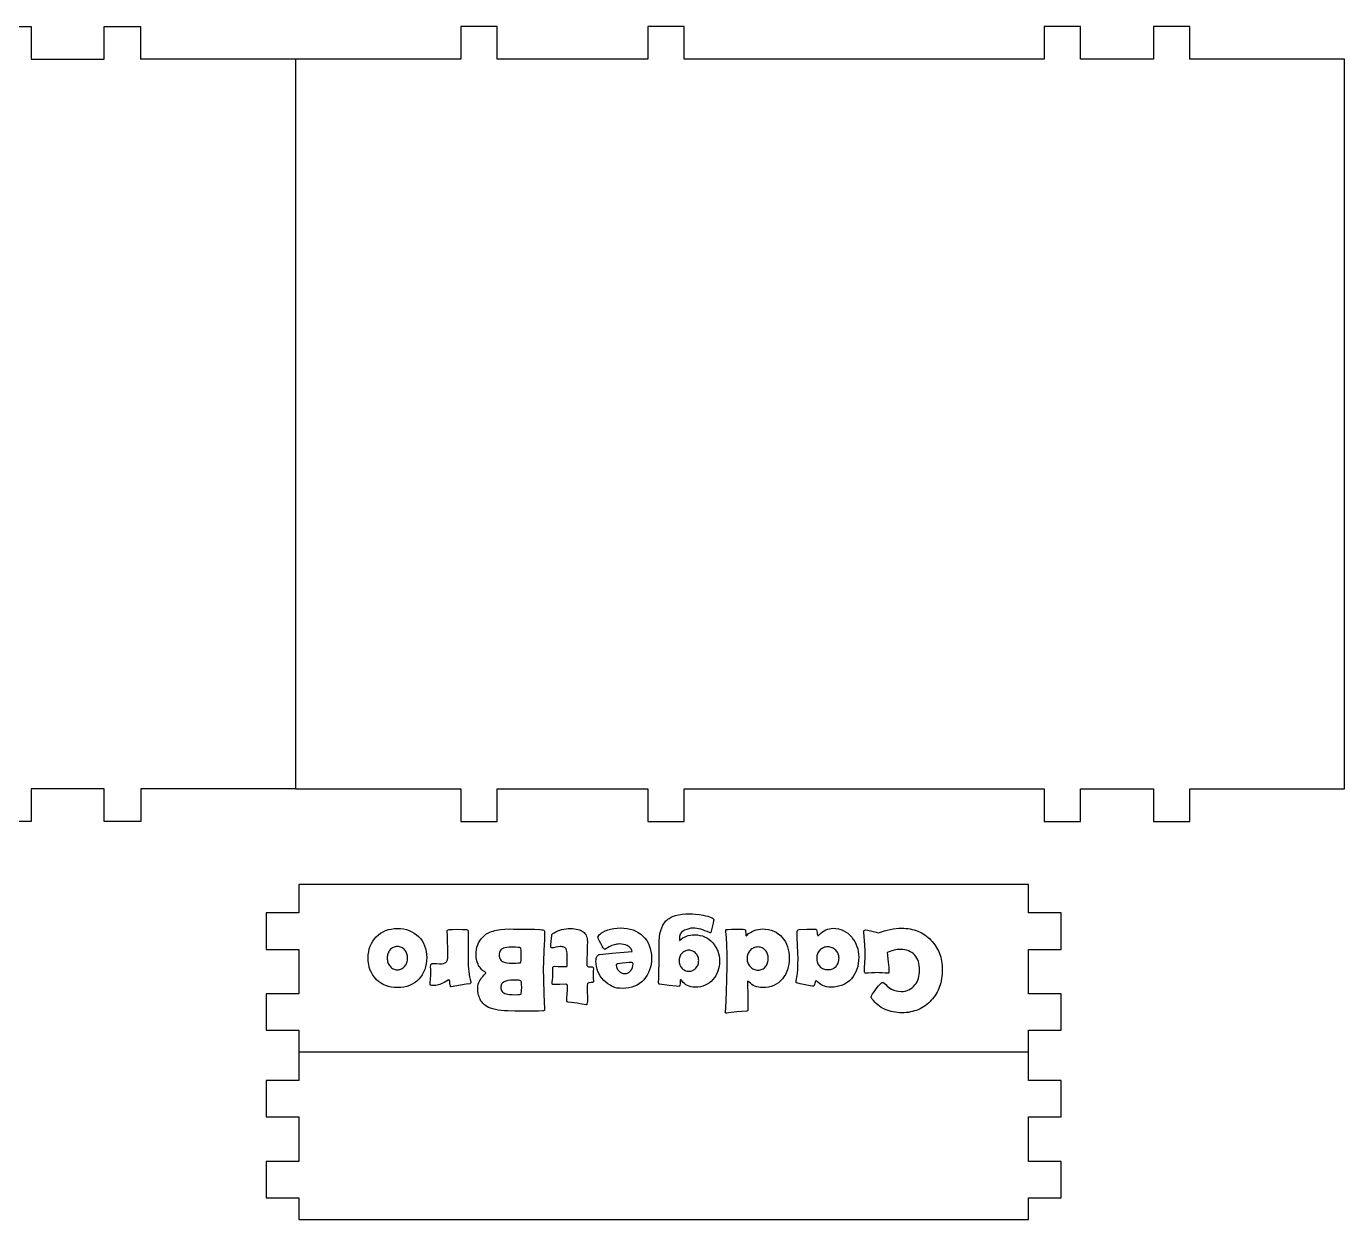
# Model space of a CAD drawing. Extents: x 0 to 268, y 0 to 354.
# Drawn here: x 146.9 to 268, y 244.8 to 354.3 of the extents above; entities that cross this region are included whole.
import ezdxf

# ---------------------------------------------------------------- set-up
doc = ezdxf.new("R2010")
doc.units = 0
doc.layers.get('DEFPOINTS').update_dxf_attribs({"color": 18, "linetype": 'CONTINUOUS'})

msp = doc.modelspace()

# ---------------------------------------------------------------- linework, layer by layer
at = {"layer": 'DEFPOINTS'}
for points in [[(144.04, 354.34), (147.39, 354.34), (147.39, 351.34), (154.09, 351.34), (154.09, 354.34), (157.43, 354.34), (157.43, 351.34)], [(253.78, 351.34), (253.78, 354.34), (250.43, 354.34), (250.43, 351.34), (243.73, 351.34), (243.73, 354.34), (240.39, 354.34), (240.39, 351.34), (207.34, 351.34), (207.34, 354.34), (203.99, 354.34), (203.99, 351.34), (190.16, 351.34), (190.16, 354.34), (186.82, 354.34), (186.82, 351.34), (171.64, 351.34), (171.64, 284.35), (186.82, 284.35), (186.82, 281.35), (190.16, 281.35), (190.16, 284.35), (203.99, 284.35), (203.99, 281.35), (207.34, 281.35), (207.34, 284.35), (240.39, 284.35), (240.39, 281.35), (243.74, 281.35), (243.74, 284.35), (250.43, 284.35), (250.43, 281.35), (253.78, 281.35), (253.78, 284.35), (267.98, 284.35), (267.98, 351.34), (253.75, 351.34)], [(171.64, 351.34), (157.41, 351.34)], [(171.64, 284.35), (157.44, 284.35), (157.44, 281.35), (154.09, 281.35), (154.09, 284.35), (147.39, 284.35), (147.39, 281.35), (144.04, 281.35)], [(238.94, 260.2), (238.94, 262.2), (241.94, 262.2), (241.94, 265.55), (238.94, 265.55), (238.94, 269.62), (241.94, 269.62), (241.94, 272.97), (238.94, 272.97), (238.94, 275.58), (171.95, 275.58), (171.95, 272.97), (168.95, 272.97), (168.95, 269.62), (171.95, 269.62), (171.95, 265.55), (168.95, 265.55), (168.95, 262.2), (171.95, 262.2), (171.95, 260.2)]]:
    msp.add_lwpolyline(points, dxfattribs=at)
for points in [[(205.03, 270.05), (205.04, 270.42), (205.07, 270.76), (205.12, 271.07), (205.19, 271.35), (205.28, 271.61), (205.39, 271.84), (205.45, 271.95), (205.52, 272.05), (205.59, 272.14), (205.67, 272.23), (205.75, 272.31), (205.85, 272.39), (205.95, 272.46), (206.05, 272.52), (206.16, 272.58), (206.28, 272.64), (206.54, 272.73), (206.83, 272.81), (207.15, 272.86), (207.49, 272.89), (207.86, 272.9), (208.1, 272.89), (208.38, 272.87), (208.71, 272.82), (209.07, 272.76), (209.3, 272.71), (209.5, 272.66), (209.67, 272.61), (209.81, 272.56), (209.92, 272.51), (210, 272.45), (210.04, 272.39), (210.05, 272.36), (210.06, 272.33), (210.04, 272.23), (210, 272.02), (209.83, 271.29), (209.81, 271.23), (209.78, 271.18), (209.75, 271.15), (209.71, 271.14), (209.65, 271.16), (209.45, 271.26), (209.25, 271.34), (209.06, 271.41), (208.87, 271.47), (208.68, 271.51), (208.49, 271.54), (208.31, 271.56), (208.14, 271.57), (207.95, 271.56), (207.76, 271.52), (207.57, 271.46), (207.38, 271.38), (207.27, 271.32), (207.18, 271.26), (207.1, 271.19), (207.04, 271.12), (206.99, 271.05), (206.95, 270.97), (206.93, 270.89), (206.92, 270.8), (206.92, 270.45), (207.06, 270.57), (207.21, 270.67), (207.37, 270.76), (207.54, 270.83), (207.72, 270.89), (207.91, 270.93), (208.11, 270.95), (208.31, 270.96), (208.56, 270.95), (208.79, 270.91), (209.01, 270.86), (209.22, 270.78), (209.42, 270.68), (209.61, 270.55), (209.79, 270.41), (209.96, 270.24), (210.1, 270.06), (210.23, 269.87), (210.34, 269.68), (210.42, 269.47), (210.49, 269.25), (210.54, 269.02), (210.57, 268.79), (210.58, 268.54), (210.57, 268.29), (210.54, 268.05), (210.49, 267.83), (210.43, 267.61), (210.35, 267.41), (210.24, 267.21), (210.12, 267.03), (209.98, 266.85), (209.82, 266.69), (209.65, 266.55), (209.46, 266.43), (209.27, 266.33), (209.06, 266.26), (208.84, 266.2), (208.6, 266.17), (208.36, 266.16), (208.16, 266.17), (207.98, 266.19), (207.81, 266.24), (207.65, 266.3), (207.5, 266.38), (207.37, 266.48), (207.24, 266.6), (207.13, 266.73), (207.06, 266.82), (207.03, 266.84), (207.01, 266.85), (206.99, 266.84), (206.98, 266.8), (206.97, 266.74), (206.96, 266.66), (206.96, 266.47), (206.94, 266.34), (206.91, 266.26), (206.89, 266.24), (206.87, 266.23), (206.6, 266.25), (205.95, 266.32), (205.08, 266.42), (205.04, 266.44), (205.02, 266.47), (205, 266.51), (204.99, 266.56), (205, 267.01), (205.02, 267.65), (205.03, 268.29), (205.04, 268.75), (205.04, 269.4)], [(178.33, 268.82), (178.34, 269.12), (178.38, 269.4), (178.43, 269.67), (178.51, 269.92), (178.62, 270.16), (178.75, 270.38), (178.9, 270.59), (179.07, 270.79), (179.26, 270.96), (179.47, 271.12), (179.69, 271.25), (179.93, 271.35), (180.18, 271.44), (180.44, 271.49), (180.72, 271.53), (181.02, 271.54), (181.3, 271.53), (181.58, 271.5), (181.84, 271.44), (182.08, 271.36), (182.32, 271.25), (182.54, 271.12), (182.75, 270.97), (182.94, 270.8), (183.12, 270.61), (183.27, 270.4), (183.4, 270.18), (183.51, 269.95), (183.59, 269.7), (183.65, 269.44), (183.69, 269.17), (183.7, 268.88), (183.69, 268.58), (183.65, 268.3), (183.6, 268.03), (183.52, 267.77), (183.41, 267.53), (183.29, 267.3), (183.14, 267.08), (182.97, 266.88), (182.79, 266.7), (182.58, 266.55), (182.36, 266.42), (182.12, 266.31), (181.87, 266.22), (181.6, 266.16), (181.32, 266.13), (181.02, 266.12), (180.73, 266.13), (180.45, 266.16), (180.18, 266.22), (179.93, 266.3), (179.7, 266.41), (179.47, 266.54), (179.27, 266.69), (179.07, 266.87), (178.9, 267.06), (178.75, 267.27), (178.62, 267.49), (178.52, 267.73), (178.43, 267.98), (178.38, 268.25), (178.34, 268.53)], [(184.06, 268.12), (184.07, 268.17), (184.08, 268.22), (184.1, 268.25), (184.12, 268.28), (184.15, 268.3), (184.19, 268.32), (184.29, 268.33), (184.59, 268.32), (184.88, 268.31), (185.08, 268.31), (185.25, 268.34), (185.38, 268.38), (185.43, 268.41), (185.48, 268.44), (185.51, 268.48), (185.55, 268.53), (185.57, 268.59), (185.6, 268.65), (185.63, 268.81), (185.64, 269), (185.63, 269.7), (185.62, 270.39), (185.6, 270.85), (185.58, 271.3), (185.59, 271.36), (185.62, 271.4), (185.68, 271.43), (185.75, 271.45), (186.08, 271.46), (186.54, 271.47), (186.99, 271.46), (187.34, 271.44), (187.42, 271.42), (187.47, 271.38), (187.51, 271.33), (187.52, 271.26), (187.51, 269.99), (187.51, 268.71), (187.52, 268.12), (187.54, 267.84), (187.56, 267.58), (187.6, 267.33), (187.64, 267.09), (187.68, 266.87), (187.74, 266.66), (187.75, 266.58), (187.74, 266.54), (187.73, 266.51), (187.7, 266.49), (187.67, 266.47), (187.31, 266.43), (186.81, 266.35), (185.95, 266.19), (185.92, 266.2), (185.9, 266.21), (185.87, 266.27), (185.84, 266.38), (185.82, 266.52), (185.81, 266.67), (185.79, 266.78), (185.76, 266.84), (185.74, 266.85), (185.73, 266.86), (185.74, 266.86), (185.73, 266.84), (185.66, 266.79), (185.29, 266.58), (185.04, 266.46), (184.91, 266.41), (184.79, 266.37), (184.67, 266.34), (184.55, 266.32), (184.43, 266.31), (184.31, 266.3), (184.18, 266.31), (184.09, 266.33), (184.05, 266.35), (184.03, 266.37), (184.02, 266.4), (184.01, 266.43), (184.02, 266.62), (184.04, 266.87), (184.08, 267.3), (184.07, 267.71)], [(188.23, 269.14), (188.23, 269.38), (188.26, 269.61), (188.31, 269.83), (188.38, 270.03), (188.46, 270.23), (188.57, 270.42), (188.69, 270.59), (188.84, 270.76), (188.93, 270.85), (189.03, 270.93), (189.13, 271.01), (189.25, 271.08), (189.37, 271.15), (189.51, 271.21), (189.65, 271.27), (189.8, 271.31), (189.95, 271.36), (190.12, 271.4), (190.47, 271.45), (190.86, 271.49), (191.28, 271.5), (191.66, 271.49), (192.04, 271.49), (192.92, 271.49), (193.6, 271.47), (194.09, 271.45), (194.26, 271.43), (194.37, 271.41), (194.44, 271.39), (194.49, 271.36), (194.52, 271.31), (194.53, 271.25), (194.51, 270.53), (194.46, 269.53), (194.41, 268.52), (194.4, 267.8), (194.41, 266.91), (194.46, 265.48), (194.52, 264.18), (194.52, 264.1), (194.51, 264.06), (194.48, 264.02), (194.43, 263.99), (194.36, 263.98), (193.96, 263.96), (193.13, 263.96), (191.78, 263.96), (191.14, 263.97), (190.83, 263.99), (190.53, 264.01), (190.26, 264.05), (190.01, 264.1), (189.78, 264.16), (189.57, 264.23), (189.38, 264.3), (189.21, 264.39), (189.11, 264.46), (189.02, 264.53), (188.93, 264.61), (188.85, 264.69), (188.78, 264.78), (188.71, 264.87), (188.65, 264.97), (188.6, 265.07), (188.55, 265.18), (188.51, 265.3), (188.47, 265.42), (188.44, 265.54), (188.4, 265.81), (188.39, 266.1), (188.4, 266.26), (188.44, 266.42), (188.5, 266.59), (188.58, 266.76), (188.66, 266.89), (188.74, 267.01), (188.84, 267.14), (188.94, 267.26), (189.09, 267.42), (189.14, 267.47), (189.13, 267.49), (189.1, 267.51), (189, 267.58), (188.91, 267.64), (188.82, 267.7), (188.74, 267.78), (188.67, 267.86), (188.6, 267.95), (188.53, 268.04), (188.47, 268.15), (188.42, 268.26), (188.33, 268.47), (188.27, 268.69), (188.24, 268.91)], [(195.1, 269.88), (195.11, 270.08), (195.14, 270.36), (195.17, 270.64), (195.18, 270.84), (195.19, 270.96), (195.2, 271), (195.21, 271.03), (195.27, 271.08), (195.39, 271.15), (195.56, 271.24), (195.74, 271.32), (195.92, 271.38), (196.11, 271.44), (196.3, 271.48), (196.5, 271.51), (196.7, 271.53), (196.91, 271.53), (197.1, 271.53), (197.27, 271.51), (197.43, 271.49), (197.58, 271.46), (197.72, 271.42), (197.85, 271.37), (197.96, 271.31), (198.06, 271.24), (198.15, 271.16), (198.23, 271.07), (198.3, 270.98), (198.35, 270.87), (198.39, 270.76), (198.42, 270.63), (198.44, 270.5), (198.45, 270.36), (198.44, 269.92), (198.42, 269.3), (198.4, 268.69), (198.39, 268.25), (198.4, 268.19), (198.41, 268.14), (198.43, 268.1), (198.46, 268.07), (198.5, 268.05), (198.54, 268.03), (198.6, 268.02), (198.66, 268.01), (198.73, 268.01), (198.8, 268.02), (198.89, 268.01), (198.95, 267.98), (198.97, 267.96), (198.99, 267.94), (199, 267.87), (198.99, 267.61), (198.98, 267.35), (198.99, 267.01), (199, 266.67), (199, 266.65), (198.98, 266.63), (198.96, 266.61), (198.92, 266.59), (198.81, 266.57), (198.66, 266.56), (198.58, 266.55), (198.52, 266.53), (198.47, 266.5), (198.46, 266.45), (198.44, 266.33), (198.43, 266.19), (198.43, 265.81), (198.46, 265.16), (198.45, 264.89), (198.43, 264.7), (198.41, 264.63), (198.39, 264.58), (198.37, 264.55), (198.34, 264.54), (198.16, 264.56), (197.93, 264.61), (197.67, 264.66), (197.51, 264.69), (196.69, 264.79), (196.63, 264.8), (196.59, 264.81), (196.57, 264.84), (196.56, 264.88), (196.57, 265.14), (196.59, 265.52), (196.62, 265.9), (196.63, 266.17), (196.62, 266.28), (196.59, 266.36), (196.57, 266.39), (196.54, 266.41), (196.51, 266.43), (196.47, 266.43), (195.91, 266.41), (195.34, 266.4), (195.29, 266.4), (195.25, 266.42), (195.23, 266.44), (195.22, 266.48), (195.23, 266.63), (195.25, 266.84), (195.27, 267.06), (195.28, 267.21), (195.27, 267.58), (195.27, 267.95), (195.28, 268), (195.31, 268.04), (195.35, 268.06), (195.42, 268.07), (195.78, 268.06), (196.13, 268.05), (196.53, 268.05), (196.55, 268.05), (196.57, 268.06), (196.59, 268.11), (196.61, 268.18), (196.61, 268.28), (196.61, 268.66), (196.61, 269.04), (196.6, 269.24), (196.58, 269.42), (196.55, 269.55), (196.51, 269.66), (196.47, 269.71), (196.42, 269.76), (196.36, 269.79), (196.29, 269.83), (196.22, 269.85), (196.13, 269.87), (196.04, 269.88), (195.94, 269.88), (195.78, 269.87), (195.56, 269.82), (195.35, 269.78), (195.21, 269.76), (195.16, 269.77), (195.13, 269.79), (195.11, 269.83)], [(199.24, 268.55), (199.25, 268.68), (199.26, 268.79), (199.29, 268.89), (199.33, 268.97), (199.38, 269.04), (199.44, 269.09), (199.51, 269.14), (199.59, 269.16), (200.69, 269.28), (201.47, 269.35), (202.56, 269.44), (202.54, 269.53), (202.5, 269.61), (202.46, 269.68), (202.41, 269.75), (202.35, 269.81), (202.28, 269.87), (202.2, 269.92), (202.11, 269.97), (201.95, 270.03), (201.78, 270.08), (201.6, 270.11), (201.41, 270.12), (201.29, 270.11), (201.17, 270.1), (201.05, 270.08), (200.93, 270.05), (200.81, 270.02), (200.69, 269.97), (200.45, 269.86), (200.05, 269.61), (199.98, 269.66), (199.9, 269.77), (199.8, 269.93), (199.68, 270.15), (199.56, 270.37), (199.48, 270.55), (199.43, 270.68), (199.41, 270.77), (199.43, 270.82), (199.49, 270.89), (199.58, 270.98), (199.67, 271.06), (199.76, 271.13), (199.86, 271.2), (200.08, 271.32), (200.32, 271.42), (200.58, 271.49), (200.87, 271.55), (201.18, 271.58), (201.51, 271.59), (201.81, 271.58), (202.11, 271.54), (202.39, 271.49), (202.65, 271.41), (202.9, 271.3), (203.13, 271.17), (203.35, 271.02), (203.55, 270.85), (203.73, 270.66), (203.9, 270.44), (204.03, 270.22), (204.14, 269.98), (204.23, 269.72), (204.29, 269.44), (204.33, 269.15), (204.34, 268.85), (204.33, 268.55), (204.3, 268.26), (204.24, 267.99), (204.17, 267.74), (204.07, 267.49), (203.94, 267.26), (203.8, 267.05), (203.63, 266.84), (203.44, 266.65), (203.24, 266.49), (203.01, 266.35), (202.78, 266.24), (202.53, 266.15), (202.26, 266.09), (201.98, 266.05), (201.69, 266.04), (201.44, 266.05), (201.2, 266.08), (200.97, 266.14), (200.74, 266.22), (200.53, 266.33), (200.33, 266.45), (200.14, 266.61), (199.95, 266.78), (199.79, 266.97), (199.64, 267.17), (199.52, 267.38), (199.42, 267.59), (199.34, 267.82), (199.29, 268.05), (199.25, 268.3)], [(211.11, 263.89), (211.11, 263.87), (211.12, 263.92), (211.15, 264.24), (211.2, 264.92), (211.24, 265.75), (211.27, 266.87), (211.29, 268.12), (211.28, 269.14), (211.25, 270), (211.22, 270.71), (211.19, 271), (211.16, 271.25), (211.15, 271.38), (211.16, 271.4), (211.17, 271.42), (211.2, 271.44), (211.23, 271.45), (211.39, 271.46), (211.68, 271.47), (212.64, 271.47), (212.77, 271.47), (212.87, 271.44), (212.93, 271.41), (212.96, 271.39), (212.97, 271.36), (212.99, 270.96), (213, 270.91), (213.03, 270.87), (213.11, 270.94), (213.26, 271.07), (213.42, 271.18), (213.58, 271.28), (213.76, 271.36), (213.94, 271.42), (214.14, 271.46), (214.34, 271.49), (214.55, 271.5), (214.82, 271.49), (215.08, 271.45), (215.33, 271.39), (215.56, 271.3), (215.78, 271.19), (215.98, 271.06), (216.17, 270.9), (216.34, 270.71), (216.5, 270.52), (216.63, 270.31), (216.74, 270.1), (216.83, 269.87), (216.9, 269.62), (216.95, 269.37), (216.98, 269.1), (216.99, 268.82), (216.98, 268.54), (216.95, 268.27), (216.9, 268.01), (216.83, 267.76), (216.74, 267.53), (216.63, 267.31), (216.5, 267.11), (216.36, 266.91), (216.18, 266.73), (215.99, 266.56), (215.79, 266.43), (215.57, 266.32), (215.34, 266.23), (215.09, 266.17), (214.83, 266.13), (214.55, 266.12), (214.35, 266.12), (214.17, 266.15), (214, 266.19), (213.83, 266.24), (213.68, 266.32), (213.54, 266.4), (213.42, 266.51), (213.3, 266.63), (213.24, 266.69), (213.19, 266.71), (213.17, 266.7), (213.16, 266.68), (213.15, 266.63), (213.15, 266.57), (213.17, 265.35), (213.19, 264.13), (213.18, 264.06), (213.17, 264.01), (213.14, 263.98), (213.1, 263.96), (212.17, 263.89), (211.4, 263.79), (211.24, 263.77), (211.21, 263.76), (211.23, 263.76), (211.18, 263.77), (211.14, 263.79), (211.12, 263.84)], [(217.8, 268.78), (217.79, 269.29), (217.75, 270), (217.72, 270.7), (217.71, 271.21), (217.72, 271.3), (217.73, 271.34), (217.75, 271.37), (217.78, 271.4), (217.81, 271.42), (217.89, 271.44), (218.6, 271.47), (219.4, 271.48), (219.42, 271.48), (219.45, 271.46), (219.48, 271.41), (219.51, 271.31), (219.54, 271.18), (219.55, 271.04), (219.57, 270.95), (219.6, 270.89), (219.62, 270.87), (219.67, 270.9), (219.73, 270.96), (219.88, 271.1), (220.03, 271.22), (220.19, 271.32), (220.35, 271.41), (220.51, 271.47), (220.67, 271.52), (220.84, 271.55), (221.01, 271.56), (221.26, 271.55), (221.5, 271.51), (221.73, 271.44), (221.95, 271.35), (222.16, 271.24), (222.36, 271.1), (222.55, 270.93), (222.72, 270.74), (222.87, 270.54), (223, 270.34), (223.11, 270.12), (223.2, 269.9), (223.27, 269.67), (223.33, 269.42), (223.36, 269.17), (223.37, 268.91), (223.35, 268.61), (223.32, 268.33), (223.27, 268.06), (223.2, 267.8), (223.11, 267.56), (222.99, 267.34), (222.86, 267.13), (222.7, 266.93), (222.52, 266.75), (222.32, 266.59), (222.11, 266.46), (221.88, 266.35), (221.64, 266.27), (221.38, 266.21), (221.1, 266.17), (220.81, 266.16), (220.61, 266.17), (220.41, 266.19), (220.23, 266.24), (220.06, 266.3), (219.9, 266.39), (219.75, 266.49), (219.62, 266.61), (219.49, 266.74), (219.47, 266.76), (219.45, 266.77), (219.43, 266.75), (219.4, 266.7), (219.37, 266.62), (219.34, 266.51), (219.31, 266.4), (219.28, 266.32), (219.24, 266.27), (219.22, 266.26), (219.2, 266.25), (219.08, 266.26), (218.91, 266.28), (218.45, 266.37), (218, 266.46), (217.69, 266.55), (217.66, 266.56), (217.63, 266.58), (217.62, 266.61), (217.61, 266.63), (217.63, 266.74), (217.71, 267.23), (217.76, 267.73), (217.79, 268.25)], [(223.85, 271.27), (223.85, 271.33), (223.88, 271.37), (223.93, 271.4), (224, 271.41), (224.19, 271.38), (224.58, 271.29), (224.97, 271.19), (225.17, 271.13), (225.45, 271.23), (225.72, 271.32), (225.99, 271.4), (226.26, 271.46), (226.53, 271.51), (226.79, 271.54), (227.05, 271.56), (227.3, 271.57), (227.51, 271.56), (227.7, 271.55), (227.9, 271.53), (228.09, 271.5), (228.27, 271.46), (228.45, 271.41), (228.63, 271.36), (228.8, 271.29), (228.96, 271.22), (229.13, 271.14), (229.28, 271.05), (229.43, 270.95), (229.58, 270.85), (229.73, 270.73), (229.86, 270.61), (230, 270.47), (230.12, 270.34), (230.24, 270.2), (230.35, 270.05), (230.45, 269.9), (230.55, 269.74), (230.63, 269.58), (230.71, 269.42), (230.78, 269.25), (230.84, 269.08), (230.89, 268.9), (230.94, 268.72), (230.97, 268.54), (231, 268.35), (231.02, 268.15), (231.04, 267.95), (231.04, 267.75), (231.04, 267.54), (231.02, 267.34), (231, 267.14), (230.98, 266.94), (230.94, 266.75), (230.9, 266.56), (230.85, 266.38), (230.79, 266.21), (230.72, 266.03), (230.65, 265.87), (230.56, 265.7), (230.47, 265.54), (230.37, 265.39), (230.27, 265.24), (230.15, 265.09), (230.03, 264.95), (229.9, 264.81), (229.76, 264.68), (229.62, 264.56), (229.47, 264.45), (229.32, 264.35), (229.16, 264.25), (229, 264.17), (228.83, 264.09), (228.66, 264.02), (228.48, 263.97), (228.3, 263.92), (228.12, 263.88), (227.93, 263.84), (227.73, 263.82), (227.53, 263.81), (227.32, 263.8), (227.12, 263.81), (226.93, 263.82), (226.73, 263.85), (226.54, 263.88), (226.35, 263.92), (226.17, 263.98), (225.98, 264.04), (225.8, 264.11), (225.62, 264.2), (225.44, 264.3), (225.27, 264.41), (225.12, 264.52), (224.97, 264.65), (224.83, 264.78), (224.71, 264.92), (224.59, 265.07), (224.53, 265.18), (224.51, 265.22), (224.5, 265.25), (224.51, 265.3), (224.53, 265.36), (224.62, 265.53), (224.77, 265.74), (224.98, 266.01), (225.19, 266.27), (225.37, 266.46), (225.5, 266.57), (225.55, 266.6), (225.59, 266.6), (225.62, 266.59), (225.67, 266.55), (225.84, 266.39), (225.97, 266.26), (226.1, 266.16), (226.23, 266.06), (226.37, 265.98), (226.58, 265.89), (226.79, 265.82), (227.02, 265.78), (227.26, 265.76), (227.45, 265.77), (227.64, 265.8), (227.81, 265.85), (227.98, 265.91), (228.13, 266), (228.27, 266.1), (228.4, 266.22), (228.53, 266.36), (228.63, 266.5), (228.72, 266.65), (228.79, 266.81), (228.85, 266.98), (228.9, 267.15), (228.93, 267.33), (228.95, 267.53), (228.96, 267.73), (228.95, 267.94), (228.93, 268.14), (228.9, 268.32), (228.85, 268.5), (228.79, 268.67), (228.71, 268.82), (228.62, 268.97), (228.51, 269.1), (228.39, 269.22), (228.25, 269.33), (228.1, 269.41), (227.95, 269.49), (227.77, 269.54), (227.59, 269.59), (227.39, 269.61), (227.19, 269.62), (227.05, 269.61), (226.91, 269.6), (226.76, 269.58), (226.61, 269.55), (226.3, 269.47), (225.97, 269.35), (226.07, 268.45), (226.12, 267.95), (226.14, 267.56), (226.14, 267.52), (226.12, 267.48), (226.1, 267.45), (226.07, 267.44), (225.99, 267.43), (225.79, 267.44), (225.52, 267.46), (225.25, 267.48), (225.05, 267.49), (224.84, 267.48), (224.54, 267.46), (224.24, 267.45), (224.03, 267.44), (223.97, 267.45), (223.93, 267.48), (223.91, 267.54), (223.9, 267.61), (223.9, 267.93), (223.93, 268.39), (223.95, 268.84), (223.96, 269.16), (223.95, 269.54), (223.93, 270.01), (223.85, 271.21)], [(180.07, 268.82), (180.08, 268.72), (180.09, 268.62), (180.11, 268.52), (180.14, 268.43), (180.17, 268.33), (180.22, 268.25), (180.27, 268.16), (180.33, 268.08), (180.4, 268), (180.47, 267.94), (180.55, 267.88), (180.63, 267.84), (180.72, 267.8), (180.81, 267.78), (180.91, 267.76), (181.01, 267.76), (181.11, 267.76), (181.21, 267.78), (181.3, 267.8), (181.39, 267.84), (181.47, 267.89), (181.55, 267.94), (181.63, 268.01), (181.7, 268.09), (181.76, 268.17), (181.81, 268.25), (181.85, 268.34), (181.89, 268.42), (181.92, 268.52), (181.94, 268.62), (181.95, 268.72), (181.95, 268.82), (181.95, 268.93), (181.94, 269.03), (181.92, 269.13), (181.89, 269.22), (181.85, 269.31), (181.81, 269.4), (181.76, 269.48), (181.7, 269.56), (181.63, 269.64), (181.55, 269.7), (181.47, 269.76), (181.39, 269.81), (181.3, 269.84), (181.21, 269.87), (181.11, 269.88), (181.01, 269.89), (180.91, 269.88), (180.81, 269.87), (180.72, 269.84), (180.63, 269.81), (180.55, 269.76), (180.47, 269.7), (180.39, 269.64), (180.32, 269.56), (180.26, 269.48), (180.21, 269.4), (180.17, 269.31), (180.13, 269.22), (180.11, 269.13), (180.09, 269.03), (180.08, 268.93)], [(190.35, 269.12), (190.36, 269), (190.38, 268.9), (190.41, 268.8), (190.45, 268.72), (190.51, 268.64), (190.58, 268.57), (190.66, 268.52), (190.75, 268.47), (190.9, 268.42), (191.08, 268.39), (191.31, 268.37), (191.58, 268.36), (191.88, 268.37), (192.11, 268.38), (192.25, 268.39), (192.3, 268.4), (192.32, 268.41), (192.34, 268.44), (192.35, 268.47), (192.37, 268.6), (192.38, 268.8), (192.38, 269.07), (192.38, 269.34), (192.36, 269.55), (192.34, 269.69), (192.33, 269.73), (192.31, 269.76), (192.28, 269.77), (192.24, 269.79), (192.09, 269.81), (191.86, 269.82), (191.55, 269.83), (191.28, 269.82), (191.06, 269.8), (190.88, 269.77), (190.74, 269.73), (190.65, 269.69), (190.57, 269.64), (190.5, 269.58), (190.45, 269.5), (190.41, 269.42), (190.38, 269.33), (190.36, 269.23)], [(206.87, 268.58), (206.87, 268.49), (206.88, 268.39), (206.9, 268.31), (206.93, 268.22), (206.97, 268.14), (207.01, 268.06), (207.07, 267.98), (207.13, 267.91), (207.19, 267.84), (207.26, 267.79), (207.34, 267.74), (207.42, 267.7), (207.5, 267.67), (207.59, 267.64), (207.68, 267.63), (207.77, 267.63), (207.87, 267.63), (207.96, 267.64), (208.04, 267.67), (208.13, 267.7), (208.21, 267.74), (208.28, 267.79), (208.35, 267.85), (208.42, 267.91), (208.48, 267.99), (208.53, 268.07), (208.58, 268.15), (208.61, 268.23), (208.64, 268.32), (208.66, 268.4), (208.67, 268.5), (208.68, 268.59), (208.67, 268.69), (208.66, 268.78), (208.64, 268.87), (208.61, 268.95), (208.57, 269.04), (208.53, 269.11), (208.47, 269.19), (208.41, 269.26), (208.35, 269.33), (208.27, 269.39), (208.2, 269.43), (208.12, 269.47), (208.04, 269.5), (207.95, 269.53), (207.86, 269.54), (207.77, 269.54), (207.68, 269.54), (207.59, 269.53), (207.5, 269.5), (207.42, 269.47), (207.34, 269.43), (207.26, 269.38), (207.19, 269.32), (207.13, 269.26), (207.07, 269.18), (207.01, 269.11), (206.97, 269.03), (206.93, 268.94), (206.9, 268.86), (206.88, 268.77), (206.87, 268.68)], [(213.11, 268.78), (213.12, 268.67), (213.13, 268.57), (213.15, 268.48), (213.19, 268.38), (213.23, 268.29), (213.28, 268.21), (213.34, 268.12), (213.41, 268.04), (213.48, 267.97), (213.56, 267.9), (213.64, 267.85), (213.73, 267.81), (213.82, 267.77), (213.91, 267.75), (214.01, 267.73), (214.11, 267.73), (214.22, 267.73), (214.32, 267.75), (214.41, 267.77), (214.5, 267.81), (214.59, 267.85), (214.67, 267.9), (214.74, 267.97), (214.81, 268.04), (214.87, 268.12), (214.92, 268.21), (214.96, 268.3), (215, 268.39), (215.03, 268.49), (215.05, 268.59), (215.06, 268.69), (215.06, 268.8), (215.06, 268.91), (215.05, 269.01), (215.03, 269.1), (215, 269.2), (214.96, 269.29), (214.92, 269.37), (214.86, 269.45), (214.8, 269.53), (214.73, 269.6), (214.66, 269.67), (214.58, 269.72), (214.5, 269.77), (214.41, 269.8), (214.32, 269.83), (214.22, 269.84), (214.11, 269.85), (214.01, 269.84), (213.91, 269.83), (213.81, 269.8), (213.72, 269.77), (213.64, 269.72), (213.55, 269.67), (213.47, 269.6), (213.4, 269.53), (213.33, 269.45), (213.27, 269.36), (213.23, 269.27), (213.19, 269.18), (213.15, 269.09), (213.13, 268.99), (213.12, 268.88)], [(219.51, 268.81), (219.52, 268.7), (219.53, 268.59), (219.55, 268.49), (219.58, 268.4), (219.62, 268.31), (219.67, 268.22), (219.73, 268.14), (219.8, 268.06), (219.87, 267.99), (219.95, 267.93), (220.03, 267.88), (220.12, 267.84), (220.22, 267.81), (220.32, 267.79), (220.43, 267.77), (220.54, 267.77), (220.65, 267.77), (220.76, 267.79), (220.86, 267.81), (220.95, 267.84), (221.04, 267.88), (221.12, 267.93), (221.2, 267.99), (221.28, 268.06), (221.34, 268.14), (221.4, 268.22), (221.45, 268.3), (221.49, 268.39), (221.52, 268.49), (221.54, 268.59), (221.55, 268.7), (221.56, 268.81), (221.55, 268.92), (221.54, 269.02), (221.52, 269.12), (221.48, 269.21), (221.44, 269.3), (221.39, 269.39), (221.33, 269.47), (221.26, 269.55), (221.18, 269.62), (221.1, 269.68), (221.02, 269.74), (220.93, 269.78), (220.84, 269.81), (220.74, 269.84), (220.64, 269.85), (220.54, 269.86), (220.43, 269.85), (220.32, 269.84), (220.22, 269.82), (220.13, 269.78), (220.04, 269.74), (219.95, 269.69), (219.87, 269.63), (219.8, 269.56), (219.73, 269.49), (219.67, 269.4), (219.62, 269.32), (219.58, 269.23), (219.55, 269.13), (219.53, 269.03), (219.52, 268.92)], [(201.1, 268.23), (201.11, 268.14), (201.12, 268.07), (201.14, 267.99), (201.16, 267.92), (201.19, 267.84), (201.23, 267.78), (201.34, 267.65), (201.4, 267.59), (201.46, 267.54), (201.52, 267.49), (201.59, 267.46), (201.66, 267.43), (201.74, 267.41), (201.81, 267.4), (201.89, 267.4), (201.98, 267.4), (202.05, 267.41), (202.13, 267.44), (202.2, 267.47), (202.27, 267.51), (202.33, 267.55), (202.39, 267.61), (202.45, 267.68), (202.54, 267.81), (202.6, 267.96), (202.64, 268.12), (202.65, 268.29), (202.64, 268.35), (202.61, 268.4), (202.57, 268.42), (202.5, 268.43), (202.28, 268.43), (202, 268.4), (201.67, 268.36), (201.28, 268.31), (201.2, 268.3), (201.15, 268.28), (201.11, 268.25)], [(190.51, 266.15), (190.52, 266.04), (190.54, 265.94), (190.57, 265.85), (190.62, 265.77), (190.69, 265.7), (190.77, 265.64), (190.86, 265.58), (190.97, 265.54), (191.12, 265.51), (191.3, 265.48), (191.54, 265.47), (191.81, 265.46), (192.06, 265.47), (192.24, 265.48), (192.35, 265.51), (192.37, 265.53), (192.38, 265.55), (192.4, 265.85), (192.42, 266.16), (192.41, 266.39), (192.4, 266.57), (192.37, 266.69), (192.35, 266.73), (192.33, 266.75), (192.26, 266.77), (192.13, 266.79), (191.93, 266.8), (191.65, 266.8), (191.39, 266.79), (191.15, 266.76), (190.96, 266.71), (190.87, 266.68), (190.8, 266.64), (190.73, 266.59), (190.67, 266.55), (190.62, 266.49), (190.58, 266.43), (190.55, 266.37), (190.53, 266.3), (190.51, 266.23)], [(238.94, 257.59), (238.94, 260.2), (171.95, 260.2), (171.95, 257.59), (168.95, 257.59), (168.95, 254.24), (171.95, 254.24), (171.95, 250.17), (168.95, 250.17), (168.95, 246.82), (171.95, 246.82), (171.95, 244.82), (238.94, 244.82), (238.94, 246.82), (241.94, 246.82), (241.94, 250.16), (238.94, 250.17), (238.94, 254.24), (241.94, 254.24), (241.94, 257.59)]]:
    msp.add_lwpolyline(points, close=True, dxfattribs=at)

doc.saveas('drawing.dxf')
